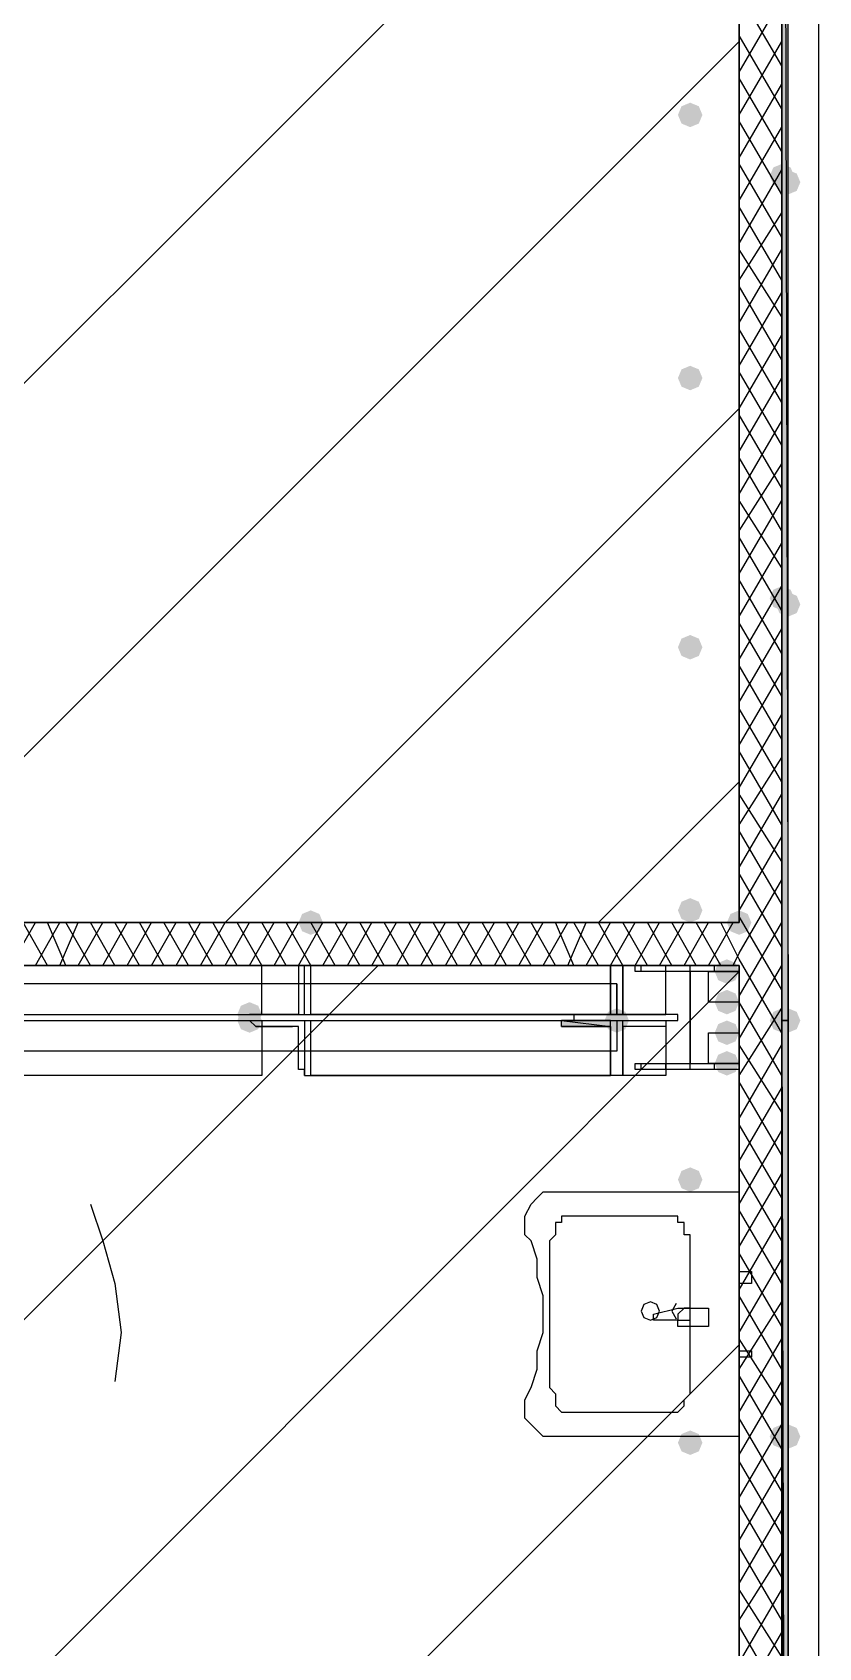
# Model space of a CAD drawing. Header units: millimetres. Extents: x 0 to 420, y 0 to 297.
# Drawn here: x 385.55 to 390.99, y 195.6 to 206.78 of the extents above; entities that cross this region are included whole.
import ezdxf

# ---------------------------------------------------------------- set-up
doc = ezdxf.new("R2010")
doc.units = ezdxf.units.MM
doc.layers.get('0').update_dxf_attribs({"linetype": 'CONTINUOUS'})

msp = doc.modelspace()

# ---------------------------------------------------------------- hatches: boundary and pattern name
at = {"true_color": 0x000007}
h = msp.add_hatch(color=0, dxfattribs=at)
h.paths.add_polyline_path([(390.779, 217.339333), (390.736667, 217.339333), (390.779, 199.940333)], flags=0)
h.paths.add_polyline_path([(390.736667, 217.339333), (390.779, 199.940333), (390.736667, 199.940333)], flags=0)
for points in [[(390.186333, 206.205667), (390.161462, 206.145871), (390.101667, 206.121), (390.041871, 206.145871), (390.017, 206.205667), (390.041871, 206.265462), (390.101667, 206.290333), (390.161462, 206.265463)], [(390.186333, 204.385333), (390.161462, 204.325537), (390.101667, 204.300667), (390.041871, 204.325537), (390.017, 204.385333), (390.041871, 204.445129), (390.101667, 204.47), (390.161462, 204.445129)], [(390.186333, 202.522667), (390.161462, 202.462871), (390.101667, 202.438), (390.041871, 202.462871), (390.017, 202.522667), (390.041871, 202.582462), (390.101667, 202.607333), (390.161462, 202.582463)], [(390.186333, 200.702333), (390.161462, 200.642537), (390.101667, 200.617667), (390.041871, 200.642537), (390.017, 200.702333), (390.041871, 200.762129), (390.101667, 200.787), (390.161462, 200.762129)], [(390.440333, 200.279), (390.415462, 200.219204), (390.355667, 200.194333), (390.295871, 200.219204), (390.271, 200.279), (390.295871, 200.338796), (390.355667, 200.363667), (390.415462, 200.338796)], [(387.138333, 199.982667), (387.113462, 199.922871), (387.053667, 199.898), (386.993871, 199.922871), (386.969, 199.982667), (386.993871, 200.042462), (387.053667, 200.067333), (387.113462, 200.042463)], [(390.440333, 200.067333), (390.415462, 200.007537), (390.355667, 199.982667), (390.295871, 200.007537), (390.271, 200.067333), (390.295871, 200.127129), (390.355667, 200.152), (390.415462, 200.127129)], [(387.138333, 199.940333), (387.113462, 199.880537), (387.053667, 199.855667), (386.993871, 199.880537), (386.969, 199.940333), (386.993871, 200.000129), (387.053667, 200.025), (387.113462, 200.000129)], [(389.678333, 199.940333), (389.653462, 199.880537), (389.593667, 199.855667), (389.533871, 199.880537), (389.509, 199.940333), (389.533871, 200.000129), (389.593667, 200.025), (389.653462, 200.000129)], [(389.678333, 199.940333), (389.653462, 199.880537), (389.593667, 199.855667), (389.533871, 199.880537), (389.509, 199.940333), (389.533871, 200.000129), (389.593667, 200.025), (389.653462, 200.000129)], [(390.440333, 199.855667), (390.415462, 199.795871), (390.355667, 199.771), (390.295871, 199.795871), (390.271, 199.855667), (390.295871, 199.915462), (390.355667, 199.940333), (390.415462, 199.915463)], [(390.440333, 199.644), (390.415462, 199.584204), (390.355667, 199.559333), (390.295871, 199.584204), (390.271, 199.644), (390.295871, 199.703796), (390.355667, 199.728667), (390.415462, 199.703796)], [(390.186333, 198.839667), (390.161462, 198.779871), (390.101667, 198.755), (390.041871, 198.779871), (390.017, 198.839667), (390.041871, 198.899462), (390.101667, 198.924333), (390.161462, 198.899463)], [(390.186333, 197.019333), (390.161462, 196.959537), (390.101667, 196.934667), (390.041871, 196.959537), (390.017, 197.019333), (390.041871, 197.079129), (390.101667, 197.104), (390.161462, 197.079129)]]:
    msp.add_hatch(color=0, dxfattribs=at).paths.add_polyline_path(points, flags=0)
at = {"true_color": 0x0000fe}
for points in [[(390.821333, 205.782333), (390.796462, 205.722537), (390.736667, 205.697667), (390.676871, 205.722537), (390.652, 205.782333), (390.676871, 205.842129), (390.736667, 205.867), (390.796462, 205.842129)], [(390.863667, 205.74), (390.838796, 205.680204), (390.779, 205.655333), (390.719204, 205.680204), (390.694333, 205.74), (390.719204, 205.799796), (390.779, 205.824667), (390.838796, 205.799796)], [(390.821333, 202.861333), (390.796462, 202.801537), (390.736667, 202.776667), (390.676871, 202.801537), (390.652, 202.861333), (390.676871, 202.921129), (390.736667, 202.946), (390.796462, 202.921129)], [(390.863667, 202.819), (390.838796, 202.759204), (390.779, 202.734333), (390.719204, 202.759204), (390.694333, 202.819), (390.719204, 202.878796), (390.779, 202.903667), (390.838796, 202.878796)], [(387.561667, 200.617667), (387.536796, 200.557871), (387.477, 200.533), (387.417204, 200.557871), (387.392333, 200.617667), (387.417204, 200.677462), (387.477, 200.702333), (387.536796, 200.677463)], [(387.561667, 200.617667), (387.536796, 200.557871), (387.477, 200.533), (387.417204, 200.557871), (387.392333, 200.617667), (387.417204, 200.677462), (387.477, 200.702333), (387.536796, 200.677463)], [(390.525, 200.617667), (390.500129, 200.557871), (390.440333, 200.533), (390.380538, 200.557871), (390.355667, 200.617667), (390.380537, 200.677462), (390.440333, 200.702333), (390.500129, 200.677463)], [(390.821333, 199.940333), (390.796462, 199.880537), (390.736667, 199.855667), (390.676871, 199.880537), (390.652, 199.940333), (390.676871, 200.000129), (390.736667, 200.025), (390.796462, 200.000129)], [(390.863667, 199.940333), (390.838796, 199.880537), (390.779, 199.855667), (390.719204, 199.880537), (390.694333, 199.940333), (390.719204, 200.000129), (390.779, 200.025), (390.838796, 200.000129)], [(390.821333, 197.061667), (390.796462, 197.001871), (390.736667, 196.977), (390.676871, 197.001871), (390.652, 197.061667), (390.676871, 197.121462), (390.736667, 197.146333), (390.796462, 197.121463)], [(390.863667, 197.061667), (390.838796, 197.001871), (390.779, 196.977), (390.719204, 197.001871), (390.694333, 197.061667), (390.719204, 197.121462), (390.779, 197.146333), (390.838796, 197.121463)]]:
    msp.add_hatch(color=0, dxfattribs=at).paths.add_polyline_path(points, flags=0)
at = {"true_color": 0x000007}
h = msp.add_hatch(color=0, dxfattribs=at)
h.paths.add_polyline_path([(378.502333, 200.617667), (390.440333, 200.617667)], flags=0)
h.paths.add_polyline_path([(390.440333, 200.617667), (378.502333, 200.617667)], flags=0)
at = {"true_color": 0x000062}
h = msp.add_hatch(color=0, dxfattribs=at)
h.paths.add_polyline_path([(389.551333, 200.321333), (389.551333, 200.067333)], flags=0)
h.paths.add_polyline_path([(389.551333, 200.067333), (389.551333, 200.321333)], flags=0)
h = msp.add_hatch(color=0, dxfattribs=at)
h.paths.add_polyline_path([(389.551333, 200.067333), (389.551333, 200.025)], flags=0)
h.paths.add_polyline_path([(389.551333, 200.025), (389.551333, 200.067333)], flags=0)
for points in [[(389.212667, 199.982667), (389.255, 199.982667)], [(389.551333, 199.982667), (389.509, 199.982667)], [(389.212667, 199.898), (389.255, 199.898)]]:
    msp.add_hatch(color=0, dxfattribs=at).paths.add_polyline_path(points, flags=0)
h = msp.add_hatch(color=0, dxfattribs=at)
h.paths.add_polyline_path([(389.212667, 199.982667), (389.255, 199.982667)], flags=0)
h.paths.add_polyline_path([(389.255, 199.982667), (389.212667, 199.982667)], flags=0)
h = msp.add_hatch(color=0, dxfattribs=at)
h.paths.add_polyline_path([(389.212667, 199.982667), (389.551333, 199.982667)], flags=0)
h.paths.add_polyline_path([(389.551333, 199.982667), (389.212667, 199.982667)], flags=0)
h.paths.add_polyline_path([(389.551333, 199.982667), (389.212667, 199.982667)], flags=0)
h.paths.add_polyline_path([(389.212667, 199.982667), (389.551333, 199.982667)], flags=0)
h.paths.add_polyline_path([(389.551333, 199.982667), (389.212667, 199.982667)], flags=0)
h.paths.add_polyline_path([(389.551333, 199.982667), (389.212667, 199.982667)], flags=0)
h.paths.add_polyline_path([(389.212667, 199.982667), (389.551333, 199.982667)], flags=0)
h.paths.add_polyline_path([(389.551333, 199.982667), (389.212667, 199.982667)], flags=0)
h.paths.add_polyline_path([(389.551333, 199.982667), (389.212667, 199.982667)], flags=0)
h.paths.add_polyline_path([(389.212667, 199.982667), (389.551333, 199.982667)], flags=0)
h.paths.add_polyline_path([(389.551333, 199.982667), (389.212667, 199.982667)], flags=0)
h.paths.add_polyline_path([(389.551333, 199.982667), (389.212667, 199.982667)], flags=0)
h = msp.add_hatch(color=0, dxfattribs=at)
h.paths.add_polyline_path([(389.212667, 199.940333), (389.551333, 199.940333)], flags=0)
h.paths.add_polyline_path([(389.551333, 199.940333), (389.212667, 199.940333)], flags=0)
h.paths.add_polyline_path([(389.551333, 199.940333), (389.212667, 199.940333)], flags=0)
h.paths.add_polyline_path([(389.212667, 199.940333), (389.551333, 199.940333)], flags=0)
h.paths.add_polyline_path([(389.551333, 199.940333), (389.212667, 199.940333)], flags=0)
h.paths.add_polyline_path([(389.551333, 199.940333), (389.212667, 199.940333)], flags=0)
h.paths.add_polyline_path([(389.212667, 199.940333), (389.551333, 199.940333)], flags=0)
h.paths.add_polyline_path([(389.551333, 199.940333), (389.212667, 199.940333)], flags=0)
h.paths.add_polyline_path([(389.551333, 199.940333), (389.212667, 199.940333)], flags=0)
h.paths.add_polyline_path([(389.212667, 199.940333), (389.551333, 199.940333)], flags=0)
h = msp.add_hatch(color=0, dxfattribs=at)
h.paths.add_polyline_path([(389.551333, 199.940333), (389.212667, 199.940333), (389.551333, 199.898)], flags=0)
h.paths.add_polyline_path([(389.212667, 199.940333), (389.551333, 199.898), (389.212667, 199.898)], flags=0)
h = msp.add_hatch(color=0, dxfattribs=at)
h.paths.add_polyline_path([(389.551333, 199.982667), (389.509, 199.982667)], flags=0)
h.paths.add_polyline_path([(389.509, 199.982667), (389.551333, 199.982667)], flags=0)
h.paths.add_polyline_path([(389.551333, 199.982667), (389.509, 199.982667)], flags=0)
h.paths.add_polyline_path([(389.551333, 199.982667), (389.509, 199.982667), (389.255, 199.982667)], flags=0)
h = msp.add_hatch(color=0, dxfattribs=at)
h.paths.add_polyline_path([(389.551333, 200.025), (389.551333, 199.982667)], flags=0)
h.paths.add_polyline_path([(389.551333, 199.982667), (389.551333, 200.025)], flags=0)
at = {"true_color": 0x000007}
h = msp.add_hatch(color=0, dxfattribs=at)
h.paths.add_polyline_path([(390.779, 199.940333), (390.736667, 199.940333), (390.779, 182.583667)], flags=0)
h.paths.add_polyline_path([(390.736667, 199.940333), (390.779, 182.583667), (390.736667, 182.583667)], flags=0)
at = {"true_color": 0x000062}
h = msp.add_hatch(color=0, dxfattribs=at)
h.paths.add_polyline_path([(389.212667, 199.898), (389.255, 199.898)], flags=0)
h.paths.add_polyline_path([(389.255, 199.898), (389.212667, 199.898)], flags=0)
h = msp.add_hatch(color=0, dxfattribs=at)
h.paths.add_polyline_path([(389.551333, 199.898), (389.255, 199.898)], flags=0)
h.paths.add_polyline_path([(389.255, 199.898), (389.551333, 199.898), (389.509, 199.898)], flags=0)
h = msp.add_hatch(color=0, dxfattribs=at)
h.paths.add_polyline_path([(389.551333, 199.898), (389.551333, 199.855667)], flags=0)
h.paths.add_polyline_path([(389.551333, 199.855667), (389.551333, 199.898)], flags=0)
h = msp.add_hatch(color=0, dxfattribs=at)
h.paths.add_polyline_path([(389.551333, 199.855667), (389.551333, 199.601667)], flags=0)
h.paths.add_polyline_path([(389.551333, 199.601667), (389.551333, 199.855667)], flags=0)
h = msp.add_hatch(color=0, dxfattribs=at)
h.paths.add_polyline_path([(389.551333, 199.601667), (389.551333, 199.559333)], flags=0)
h.paths.add_polyline_path([(389.551333, 199.559333), (389.551333, 199.601667)], flags=0)

# ---------------------------------------------------------------- linework, layer by layer
at = {"color": 0, "true_color": 0x000007}
for points in [[(105.156, 117.940667), (390.990667, 117.940667), (390.990667, 235.627333), (105.156, 235.627333)], [(361.272667, 235.077), (361.272667, 200.617667), (390.440333, 200.617667), (390.440333, 229.023333), (373.634, 229.023333), (373.634, 235.077)], [(390.779, 217.339333), (390.736667, 217.339333), (390.779, 199.940333)], [(390.736667, 217.339333), (390.779, 199.940333), (390.736667, 199.940333)], [(390.736667, 217.339333), (390.736667, 199.940333), (390.779, 199.940333), (390.779, 217.339333)], [(390.736667, 217.339333), (390.736667, 199.940333), (390.779, 199.940333), (390.779, 217.339333)], [(378.502333, 200.617667), (390.440333, 200.617667)], [(390.440333, 200.617667), (378.502333, 200.617667)], [(390.440333, 200.617667), (378.502333, 200.617667)], [(390.440333, 200.617667), (378.502333, 200.617667)], [(387.138333, 200.321333), (384.683, 200.321333), (384.683, 199.982667), (387.138333, 199.982667)], [(390.440333, 199.601667), (389.720667, 199.601667), (389.720667, 199.644), (390.101667, 199.644), (390.101667, 200.279), (389.720667, 200.279), (389.720667, 200.321333), (390.440333, 200.321333), (390.440333, 200.279), (390.101667, 200.279), (390.101667, 199.644), (390.440333, 199.644)], [(390.440333, 200.067333), (390.228667, 200.067333), (390.228667, 200.279), (390.440333, 200.279), (390.440333, 200.067333), (390.228667, 200.067333), (390.228667, 200.279), (390.440333, 200.279)], [(387.138333, 199.559333), (384.683, 199.559333), (384.683, 199.940333), (387.138333, 199.940333)], [(389.297333, 199.940333), (390.017, 199.940333), (390.017, 199.982667), (389.297333, 199.982667)], [(389.932333, 199.982667), (389.678333, 199.982667), (389.636, 199.982667)], [(390.779, 199.940333), (390.736667, 199.940333), (390.779, 182.583667)], [(390.736667, 199.940333), (390.779, 182.583667), (390.736667, 182.583667)], [(390.779, 182.583667), (390.779, 199.940333), (390.736667, 199.940333), (390.736667, 182.583667)], [(390.779, 182.583667), (390.779, 199.940333), (390.736667, 199.940333), (390.736667, 182.583667)], [(390.440333, 199.644), (390.228667, 199.644), (390.228667, 199.855667), (390.440333, 199.855667), (390.440333, 199.644), (390.228667, 199.644), (390.228667, 199.855667), (390.440333, 199.855667)], [(389.001, 198.416333), (388.958667, 198.458667), (388.958667, 198.543333), (388.958667, 198.585667), (389.001, 198.670333), (389.043333, 198.712667), (389.085667, 198.755), (389.128, 198.755), (390.440333, 198.755), (390.440333, 197.061667), (389.128, 197.061667), (389.085667, 197.061667), (389.043333, 197.104), (389.001, 197.146333), (388.958667, 197.188667), (388.958667, 197.273333), (388.958667, 197.315667), (389.001, 197.400333), (389.043333, 197.527333), (389.043333, 197.654333), (389.085667, 197.781333), (389.085667, 197.908333), (389.085667, 198.035333), (389.043333, 198.162333), (389.043333, 198.289333)], [(389.974667, 198.585667), (389.297333, 198.585667), (389.255, 198.585667), (389.212667, 198.585667), (389.212667, 198.543333), (389.170333, 198.543333), (389.170333, 198.501), (389.170333, 198.458667), (389.128, 198.416333), (389.128, 197.400333), (389.170333, 197.358), (389.170333, 197.315667), (389.170333, 197.273333), (389.212667, 197.231), (389.255, 197.231), (389.297333, 197.231), (389.974667, 197.231), (390.017, 197.231), (390.059333, 197.273333), (390.059333, 197.315667), (390.101667, 197.358), (390.101667, 197.400333), (390.101667, 198.416333), (390.101667, 198.458667), (390.059333, 198.458667), (390.059333, 198.501), (390.059333, 198.543333), (390.017, 198.543333), (390.017, 198.585667)], [(390.440333, 198.12), (390.440333, 198.204667), (390.525, 198.204667), (390.525, 198.12)], [(389.89, 197.9295), (389.871395, 197.974394), (389.8265, 197.993), (389.781605, 197.974394), (389.763, 197.9295), (389.781605, 197.884605), (389.8265, 197.866), (389.871395, 197.884605)], [(390.144, 197.823667), (390.059333, 197.823667), (390.017, 197.823667), (390.017, 197.866), (389.847667, 197.866), (389.847667, 197.908333), (390.017, 197.950667), (390.059333, 197.950667), (390.144, 197.950667), (390.186333, 197.950667), (390.228667, 197.950667), (390.228667, 197.908333), (390.228667, 197.866), (390.228667, 197.823667), (390.186333, 197.823667)], [(390.440333, 197.612), (390.440333, 197.654333), (390.525, 197.654333), (390.525, 197.612)]]:
    msp.add_lwpolyline(points, close=True, dxfattribs=at)
for points in [[(390.736667, 180.086), (390.736667, 235.373333)], [(390.440333, 229.023333), (390.440333, 200.617667)], [(390.736667, 199.940333), (390.736667, 217.339333), (390.779, 199.940333), (390.779, 217.339333)], [(390.736667, 206.544333), (390.440333, 207.052333)], [(390.440333, 206.502), (390.736667, 207.01)], [(390.736667, 206.248), (390.440333, 206.756)], [(390.440333, 206.205667), (390.736667, 206.713667)], [(390.736667, 205.951667), (390.440333, 206.459667)], [(390.440333, 205.909333), (390.736667, 206.417333)], [(390.736667, 205.655333), (390.440333, 206.163333)], [(390.440333, 205.613), (390.736667, 206.121)], [(390.736667, 205.359), (390.440333, 205.867)], [(390.440333, 205.316667), (390.736667, 205.824667)], [(390.736667, 205.062667), (390.440333, 205.570667)], [(390.440333, 205.062667), (390.736667, 205.528333)], [(390.440333, 204.766333), (390.736667, 205.274333)], [(390.736667, 204.808667), (390.440333, 205.274333)], [(390.736667, 204.512333), (390.440333, 205.020333)], [(390.440333, 204.47), (390.736667, 204.978)], [(390.736667, 204.216), (390.440333, 204.724)], [(390.440333, 204.173667), (390.736667, 204.681667)], [(390.736667, 203.919667), (390.440333, 204.427667)], [(390.440333, 203.877333), (390.736667, 204.385333)], [(390.736667, 203.623333), (390.440333, 204.131333)], [(390.440333, 203.581), (390.736667, 204.089)], [(390.736667, 203.327), (390.440333, 203.835)], [(390.440333, 203.327), (390.736667, 203.792667)], [(390.440333, 203.030667), (390.736667, 203.538667)], [(390.736667, 203.073), (390.440333, 203.538667)], [(390.736667, 202.776667), (390.440333, 203.284667)], [(390.440333, 202.734333), (390.736667, 203.242333)], [(390.736667, 202.480333), (390.440333, 202.988333)], [(390.440333, 202.438), (390.736667, 202.946)], [(390.736667, 202.184), (390.440333, 202.692)], [(390.440333, 202.141667), (390.736667, 202.649667)], [(390.736667, 201.887667), (390.440333, 202.395667)], [(390.440333, 201.845333), (390.736667, 202.353333)], [(390.736667, 201.591333), (390.440333, 202.099333)], [(390.440333, 201.549), (390.736667, 202.057)], [(390.736667, 201.295), (390.440333, 201.803)], [(390.440333, 201.295), (390.736667, 201.760667)], [(390.440333, 200.998667), (390.736667, 201.506667)], [(390.736667, 201.041), (390.440333, 201.506667)], [(390.736667, 200.744667), (390.440333, 201.252667)], [(390.440333, 200.702333), (390.736667, 201.210333)], [(390.736667, 200.448333), (390.440333, 200.956333)], [(390.440333, 200.406), (390.736667, 200.914)], [(390.440333, 200.617667), (375.200333, 200.617667)], [(390.440333, 200.617667), (378.502333, 200.617667), (390.440333, 200.617667), (378.502333, 200.617667)], [(385.402667, 200.321333), (385.572, 200.617667)], [(385.656667, 200.321333), (385.487333, 200.617667)], [(385.572, 200.321333), (385.741333, 200.617667)], [(385.783667, 200.321333), (385.656667, 200.617667)], [(385.741333, 200.321333), (385.868333, 200.617667)], [(385.953, 200.321333), (385.783667, 200.617667)], [(385.868333, 200.321333), (386.037667, 200.617667)], [(386.122333, 200.321333), (385.953, 200.617667)], [(386.037667, 200.321333), (386.207, 200.617667)], [(386.291667, 200.321333), (386.122333, 200.617667)], [(386.207, 200.321333), (386.376333, 200.617667)], [(386.461, 200.321333), (386.291667, 200.617667)], [(386.376333, 200.321333), (386.545667, 200.617667)], [(386.630333, 200.321333), (386.461, 200.617667)], [(386.545667, 200.321333), (386.715, 200.617667)], [(386.799667, 200.321333), (386.630333, 200.617667)], [(386.715, 200.321333), (386.884333, 200.617667)], [(386.969, 200.321333), (386.799667, 200.617667)], [(386.884333, 200.321333), (387.053667, 200.617667)], [(387.138333, 200.321333), (386.969, 200.617667)], [(387.053667, 200.321333), (387.223, 200.617667)], [(387.307667, 200.321333), (387.138333, 200.617667)], [(387.223, 200.321333), (387.392333, 200.617667)], [(387.477, 200.321333), (387.307667, 200.617667)], [(387.392333, 200.321333), (387.561667, 200.617667)], [(387.646333, 200.321333), (387.477, 200.617667)], [(387.561667, 200.321333), (387.731, 200.617667)], [(387.815667, 200.321333), (387.646333, 200.617667)], [(387.731, 200.321333), (387.900333, 200.617667)], [(387.985, 200.321333), (387.815667, 200.617667)], [(387.900333, 200.321333), (388.069667, 200.617667)], [(388.154333, 200.321333), (387.985, 200.617667)], [(388.069667, 200.321333), (388.239, 200.617667)], [(388.323667, 200.321333), (388.154333, 200.617667)], [(388.239, 200.321333), (388.408333, 200.617667)], [(388.493, 200.321333), (388.323667, 200.617667)], [(388.408333, 200.321333), (388.577667, 200.617667)], [(388.662333, 200.321333), (388.493, 200.617667)], [(388.577667, 200.321333), (388.747, 200.617667)], [(388.831667, 200.321333), (388.662333, 200.617667)], [(388.747, 200.321333), (388.916333, 200.617667)], [(389.001, 200.321333), (388.831667, 200.617667)], [(388.916333, 200.321333), (389.085667, 200.617667)], [(389.170333, 200.321333), (389.001, 200.617667)], [(389.085667, 200.321333), (389.255, 200.617667)], [(389.297333, 200.321333), (389.170333, 200.617667)], [(389.255, 200.321333), (389.382, 200.617667)], [(389.466667, 200.321333), (389.297333, 200.617667)], [(389.382, 200.321333), (389.551333, 200.617667)], [(389.636, 200.321333), (389.466667, 200.617667)], [(389.551333, 200.321333), (389.720667, 200.617667)], [(389.805333, 200.321333), (389.636, 200.617667)], [(389.720667, 200.321333), (389.89, 200.617667)], [(389.974667, 200.321333), (389.805333, 200.617667)], [(389.89, 200.321333), (390.059333, 200.617667)], [(390.144, 200.321333), (389.974667, 200.617667)], [(390.059333, 200.321333), (390.228667, 200.617667)], [(390.313333, 200.321333), (390.144, 200.617667)], [(390.228667, 200.321333), (390.398, 200.617667)], [(390.440333, 200.363667), (390.313333, 200.617667)], [(390.736667, 200.152), (390.440333, 200.66)], [(390.440333, 200.109667), (390.736667, 200.617667)], [(390.398, 200.321333), (390.440333, 200.406)], [(378.121333, 200.321333), (390.440333, 200.321333)], [(387.434667, 199.982667), (387.434667, 200.321333), (387.392333, 200.321333), (387.392333, 200.025), (387.392333, 199.982667)], [(387.434667, 200.321333), (389.551333, 200.321333)], [(389.636, 199.982667), (389.636, 200.321333), (389.636, 200.025), (389.636, 199.982667), (387.477, 199.982667), (387.477, 200.321333), (389.636, 200.321333)], [(389.551333, 199.982667), (389.932333, 199.982667), (389.932333, 200.321333), (389.551333, 200.321333)], [(389.763, 200.279), (389.763, 200.321333)], [(389.932333, 200.279), (389.932333, 200.321333)], [(390.101667, 199.601667), (390.101667, 200.321333)], [(390.271, 200.279), (390.271, 200.321333)], [(390.736667, 199.855667), (390.440333, 200.363667)], [(390.440333, 200.279), (390.440333, 200.321333)], [(390.440333, 199.813333), (390.736667, 200.321333)], [(390.440333, 200.321333), (390.440333, 188.129333)], [(389.593667, 200.194333), (389.593667, 199.982667), (389.593667, 200.025), (389.593667, 200.194333), (379.010333, 200.194333), (379.010333, 199.982667), (389.593667, 199.982667)], [(390.736667, 199.559333), (390.440333, 200.067333)], [(389.593667, 199.898), (389.593667, 199.728667), (379.010333, 199.728667), (379.010333, 199.898), (379.010333, 199.940333), (379.010333, 199.898), (379.010333, 199.728667)], [(379.010333, 199.940333), (389.593667, 199.940333), (389.593667, 199.898)], [(379.010333, 199.940333), (389.593667, 199.940333)], [(387.392333, 199.982667), (387.35, 199.982667), (387.096, 199.982667), (387.053667, 199.982667), (387.434667, 199.982667)], [(387.392333, 199.898), (387.35, 199.898), (387.096, 199.898), (387.053667, 199.940333), (387.434667, 199.940333)], [(387.096, 199.982667), (387.35, 199.982667)], [(387.434667, 199.982667), (389.551333, 199.982667)], [(387.434667, 199.940333), (389.551333, 199.940333)], [(387.434667, 199.940333), (387.434667, 199.559333), (389.551333, 199.559333)], [(389.636, 199.559333), (387.477, 199.559333), (387.477, 199.940333), (389.636, 199.940333), (389.932333, 199.940333), (389.932333, 199.898), (389.678333, 199.898), (389.636, 199.898), (389.636, 199.601667), (389.636, 199.559333), (389.636, 199.940333)], [(389.212667, 199.982667), (389.509, 199.982667)], [(389.551333, 199.940333), (389.932333, 199.940333), (389.932333, 199.559333), (389.551333, 199.559333)], [(390.440333, 199.559333), (390.736667, 200.025)], [(390.779, 182.583667), (390.779, 199.940333), (390.779, 182.583667), (390.736667, 199.940333)], [(387.096, 199.898), (387.35, 199.898)], [(387.434667, 199.601667), (387.392333, 199.601667), (387.392333, 199.898)], [(389.212667, 199.898), (389.509, 199.898)], [(390.440333, 199.263), (390.736667, 199.771)], [(390.736667, 199.305333), (390.440333, 199.771)], [(389.763, 199.601667), (389.763, 199.644)], [(389.932333, 199.601667), (389.932333, 199.644)], [(390.271, 199.601667), (390.271, 199.644)], [(390.440333, 199.601667), (390.440333, 199.644)], [(387.434667, 199.559333), (387.434667, 199.601667)], [(390.736667, 199.009), (390.440333, 199.517)], [(390.440333, 198.966667), (390.736667, 199.474667)], [(390.736667, 198.712667), (390.440333, 199.220667)], [(390.440333, 198.670333), (390.736667, 199.178333)], [(390.736667, 198.416333), (390.440333, 198.924333)], [(390.440333, 198.374), (390.736667, 198.882)], [(385.953, 198.670333), (386.037667, 198.416333), (386.122333, 198.12), (386.164667, 197.781333), (386.122333, 197.442667)], [(390.736667, 198.12), (390.440333, 198.628)], [(390.440333, 198.077667), (390.736667, 198.585667)], [(390.736667, 197.823667), (390.440333, 198.331667)], [(390.440333, 197.781333), (390.736667, 198.289333)], [(390.003792, 197.982891), (389.974667, 197.929508), (390.003792, 197.876126)], [(390.059333, 197.950667), (390.017, 197.908333), (390.017, 197.866), (390.059333, 197.866)], [(390.101667, 197.950667), (390.059333, 197.950667)], [(390.059333, 197.866), (390.101667, 197.866), (390.101667, 197.950667)], [(390.736667, 197.527333), (390.440333, 198.035333)], [(390.440333, 197.527333), (390.736667, 197.993)], [(390.440333, 197.231), (390.736667, 197.739)], [(390.736667, 197.273333), (390.440333, 197.739)], [(390.736667, 196.977), (390.440333, 197.485)], [(390.440333, 196.934667), (390.736667, 197.442667)], [(390.736667, 196.680667), (390.440333, 197.188667)], [(390.440333, 196.638333), (390.736667, 197.146333)], [(390.736667, 196.384333), (390.440333, 196.892333)], [(390.440333, 196.342), (390.736667, 196.85)], [(390.736667, 196.088), (390.440333, 196.596)], [(390.440333, 196.045667), (390.736667, 196.553667)], [(390.736667, 195.791667), (390.440333, 196.299667)], [(390.440333, 195.791667), (390.736667, 196.257333)], [(390.440333, 195.495333), (390.736667, 196.003333)], [(390.736667, 195.537667), (390.440333, 196.003333)], [(390.736667, 195.241333), (390.440333, 195.749333)], [(390.440333, 195.199), (390.736667, 195.707)]]:
    msp.add_lwpolyline(points, dxfattribs=at)
at = {"color": 0, "true_color": 0x000006}
for points in [[(381.762, 200.617666), (390.440333, 209.295999)], [(384.344333, 200.617666), (390.440333, 206.713666)], [(386.884333, 200.617666), (390.440333, 204.173666)], [(389.466667, 200.617666), (390.440333, 201.591333)]]:
    msp.add_lwpolyline(points, dxfattribs=at)
at = {"color": 0, "true_color": 0x000020}
for points in [[(354.880334, 164.676666), (390.440333, 200.278999)], [(378.121334, 190.499999), (387.942667, 200.321333)], [(357.420334, 164.676666), (390.440333, 197.696666)]]:
    msp.add_lwpolyline(points, dxfattribs=at)
at = {"color": 0, "true_color": 0x000068}
msp.add_lwpolyline([(390.440333, 183.218667), (390.440333, 187.833), (386.334, 187.833), (386.334, 188.129333), (390.440333, 188.129333), (390.440333, 200.321333), (378.121333, 200.321333), (378.121333, 188.129333), (382.820333, 188.129333), (382.820333, 187.833), (378.121333, 187.833), (378.121333, 183.218667)], close=True, dxfattribs=at)
at = {"color": 0, "true_color": 0x000062}
for points in [[(389.551333, 200.321333), (389.551333, 199.982667), (389.212667, 199.982667)], [(389.212667, 199.982667), (389.255, 199.982667), (389.509, 199.982667), (389.551333, 199.982667), (389.551333, 200.025), (389.551333, 200.067333), (389.551333, 200.321333)], [(389.551333, 199.559333), (389.551333, 199.940333), (389.212667, 199.940333)], [(389.551333, 199.559333), (389.551333, 199.601667), (389.551333, 199.855667), (389.551333, 199.898), (389.509, 199.898), (389.255, 199.898), (389.212667, 199.898), (389.212667, 199.940333)]]:
    msp.add_lwpolyline(points, dxfattribs=at)
for points in [[(389.551333, 200.321333), (389.551333, 200.067333)], [(389.551333, 200.067333), (389.551333, 200.321333)], [(389.551333, 200.067333), (389.551333, 200.025)], [(389.551333, 200.025), (389.551333, 200.067333)], [(389.212667, 199.982667), (389.255, 199.982667)], [(389.212667, 199.982667), (389.255, 199.982667)], [(389.255, 199.982667), (389.212667, 199.982667)], [(389.212667, 199.982667), (389.551333, 199.982667)], [(389.551333, 199.982667), (389.212667, 199.982667)], [(389.551333, 199.982667), (389.212667, 199.982667)], [(389.212667, 199.982667), (389.551333, 199.982667)], [(389.551333, 199.982667), (389.212667, 199.982667)], [(389.551333, 199.982667), (389.212667, 199.982667)], [(389.212667, 199.982667), (389.551333, 199.982667)], [(389.551333, 199.982667), (389.212667, 199.982667)], [(389.551333, 199.982667), (389.212667, 199.982667)], [(389.212667, 199.982667), (389.551333, 199.982667)], [(389.551333, 199.982667), (389.212667, 199.982667)], [(389.551333, 199.982667), (389.212667, 199.982667)], [(389.212667, 199.940333), (389.551333, 199.940333)], [(389.551333, 199.940333), (389.212667, 199.940333)], [(389.551333, 199.940333), (389.212667, 199.940333)], [(389.212667, 199.940333), (389.551333, 199.940333)], [(389.551333, 199.940333), (389.212667, 199.940333)], [(389.551333, 199.940333), (389.212667, 199.940333)], [(389.212667, 199.940333), (389.551333, 199.940333)], [(389.551333, 199.940333), (389.212667, 199.940333)], [(389.551333, 199.940333), (389.212667, 199.940333)], [(389.212667, 199.940333), (389.551333, 199.940333)], [(389.551333, 199.940333), (389.212667, 199.940333), (389.551333, 199.898)], [(389.212667, 199.940333), (389.551333, 199.898), (389.212667, 199.898)], [(389.551333, 199.982667), (389.509, 199.982667), (389.255, 199.982667)], [(389.551333, 199.982667), (389.509, 199.982667)], [(389.551333, 199.982667), (389.509, 199.982667)], [(389.509, 199.982667), (389.551333, 199.982667)], [(389.551333, 199.982667), (389.509, 199.982667)], [(389.551333, 200.025), (389.551333, 199.982667)], [(389.551333, 199.982667), (389.551333, 200.025)], [(389.212667, 199.898), (389.255, 199.898)], [(389.212667, 199.898), (389.255, 199.898)], [(389.255, 199.898), (389.212667, 199.898)], [(389.551333, 199.898), (389.255, 199.898)], [(389.255, 199.898), (389.551333, 199.898), (389.509, 199.898)], [(389.509, 199.898), (389.551333, 199.898)], [(389.551333, 199.898), (389.509, 199.898)], [(389.551333, 199.898), (389.509, 199.898)], [(389.509, 199.898), (389.551333, 199.898)], [(389.551333, 199.898), (389.551333, 199.855667)], [(389.551333, 199.855667), (389.551333, 199.898)], [(389.551333, 199.855667), (389.551333, 199.601667)], [(389.551333, 199.601667), (389.551333, 199.855667)], [(389.551333, 199.601667), (389.551333, 199.559333)], [(389.551333, 199.559333), (389.551333, 199.601667)]]:
    msp.add_lwpolyline(points, close=True, dxfattribs=at)

doc.saveas('drawing.dxf')
